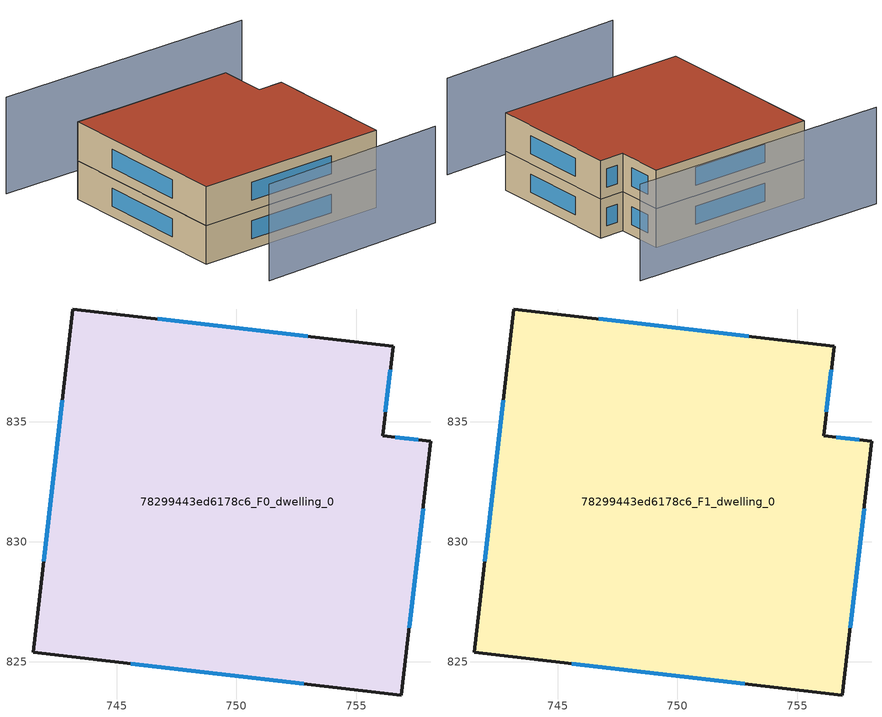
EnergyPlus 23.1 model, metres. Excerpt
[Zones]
78299443ed6178c6_F0_dwelling_0
 floor ground (EU_floor_Construction): 756.53,838.16 756.09,834.43 758.1,834.2 756.88,823.61 741.53,825.39 743.18,839.7 z0
 wall outside (EU_wall_Construction): 756.09,834.43 756.53,838.16 743.18,839.7 741.53,825.39 756.88,823.61 758.1,834.2 756.09,834.43 z0:3
 window (EU_Window_Construction): 756.21,835.42 756.41,837.16 / 757.57,834.26 756.63,834.37 / 757.2,826.43 757.78,831.38 / 745.6,824.92 752.8,824.09 / 742.74,835.9 741.97,829.2 / 752.98,838.57 746.73,839.29 z0.8:2.2
78299443ed6178c6_F1_dwelling_0
 floor to 78299443ed6178c6_F0_dwelling_0 (EU_floor_Construction): 756.53,838.16 756.09,834.43 758.1,834.2 756.88,823.61 741.52,825.39 743.18,839.7 z3
 wall outside (EU_wall_Construction): 756.09,834.43 756.53,838.16 743.18,839.7 741.53,825.39 756.88,823.61 758.1,834.2 756.09,834.43 z3:6
 window (EU_Window_Construction): 756.21,835.42 756.41,837.16 / 757.57,834.26 756.63,834.37 / 757.2,826.43 757.78,831.38 / 745.6,824.92 752.8,824.09 / 742.74,835.9 741.97,829.2 / 752.98,838.57 746.73,839.29 z3.8:5.2
 roof outside (EU_roof_Construction): 756.88,823.61 758.1,834.2 756.09,834.43 756.53,838.16 743.18,839.7 741.53,825.39 z6
shading: 742.57,820.22 757.91,818.82 / 761.45,841.35 740.31,844 z0:7.5
[Building]
EU S2 Campaign: North Axis=0; Terrain=City; Solar Distribution=FullExterior
[Site:Location]
Cape.Town.Intl.AP: Latitude=-33.965; Longitude=18.602; Time Zone=2; Elevation=46
[SizingPeriod:WeatherFileDays]
AnnualSizingPeriod: Begin Month=1; Begin Day of Month=1; End Month=12; End Day of Month=31; Day of Week for Start Day=Monday; Use Weather File Daylight Saving Period=No; Use Weather File Rain and Snow Indicators=No
[MATERIAL]
EU_InternalMass_Material: Roughness=MediumRough; Thickness=0.1; Conductivity=1; Density=1800; Specific Heat=900; Thermal Absorptance=0.9; Solar Absorptance=0.7; Visible Absorptance=0.7
[MATERIAL:NOMASS] Roughness=MediumRough; Thermal Absorptance=0.9; Solar Absorptance=0.7; Visible Absorptance=0.7
Name | Thermal Resistance
EU_wall_NoMass | 0.49467
EU_roof_NoMass | 0.448442
EU_floor_NoMass | 1.33616
[WINDOWMATERIAL:SIMPLEGLAZINGSYSTEM]
EU_Window_SimpleGlazing: UFactor=4.49049; Solar Heat Gain Coefficient=0.75; Visible Transmittance=0.75
[CONSTRUCTION]
EU_wall_Construction: EU_wall_NoMass
EU_roof_Construction: EU_roof_NoMass
EU_floor_Construction: EU_floor_NoMass
EU_Window_Construction: EU_Window_SimpleGlazing
EU_InternalMass_Construction: EU_InternalMass_Material
[ZONE] Type=1; Multiplier=1; Ceiling Height=autocalculate; Floor Area=autocalculate; Part of Total Floor Area=Yes
Name | Volume
78299443ed6178c6_F0_dwelling_0 | 645.031
78299443ed6178c6_F1_dwelling_0 | 645.03
[INTERNALMASS] Construction=EU_InternalMass_Construction; Surface Area=215.01
Name | Zone or ZoneList
78299443ed6178c6_F0_dwelling_0_EU_InternalMass | 78299443ed6178c6_F0_dwelling_0
78299443ed6178c6_F1_dwelling_0_EU_InternalMass | 78299443ed6178c6_F1_dwelling_0
[OTHEREQUIPMENT] Fuel Type=Electricity; Design Level Calculation Method=Watts/Area; Power per Zone Floor Area=1; Fraction Latent=0; Fraction Radiant=0; Fraction Lost=0; Carbon Dioxide Generation Rate=0; EndUse Subcategory=EU_Step8_InternalGains
Name | Zone or ZoneList or Space or SpaceList | Schedule
EU_Step8_InternalGain_78299443ed6178c6_F0_dwelling_0_f000 | 78299443ed6178c6_F0_dwelling_0 | EU_Step8_GainSchedule_78299443ed6178c6_F0_dwelling_0_f000
EU_Step8_InternalGain_78299443ed6178c6_F1_dwelling_0_f000 | 78299443ed6178c6_F1_dwelling_0 | EU_Step8_GainSchedule_78299443ed6178c6_F1_dwelling_0_f000
[ZONEVENTILATION:DESIGNFLOWRATE] Schedule=EU_AlwaysOn; Design Flow Rate Calculation Method=AirChanges/Hour; Air Changes per Hour=0.665257; Ventilation Type=Natural; Fan Pressure Rise=0; Fan Total Efficiency=1; Constant Term Coefficient=1; Temperature Term Coefficient=0; Velocity Term Coefficient=0; Velocity Squared Term Coefficient=0; Minimum Indoor Temperature=-100; Maximum Indoor Temperature=100; Delta Temperature=-100; Minimum Outdoor Temperature=-100; Maximum Outdoor Temperature=100; Maximum Wind Speed=40
Name | Zone or ZoneList or Space or SpaceList
EU_ConstantAir_78299443ed6178c6_F0_dwelling_0 | 78299443ed6178c6_F0_dwelling_0
EU_ConstantAir_78299443ed6178c6_F1_dwelling_0 | 78299443ed6178c6_F1_dwelling_0
[HVACTEMPLATE:THERMOSTAT] Constant Heating Setpoint=20; Constant Cooling Setpoint=50
EU_HeatOnly_78299443ed6178c6_F0_dwelling_0; EU_HeatOnly_78299443ed6178c6_F1_dwelling_0
[HVACTEMPLATE:ZONE:IDEALLOADSAIRSYSTEM] System Availability Schedule=EU_AlwaysOn; Maximum Heating Supply Air Temperature=50; Minimum Cooling Supply Air Temperature=13; Maximum Heating Supply Air Humidity Ratio=0.0156; Minimum Cooling Supply Air Humidity Ratio=0.0077; Heating Limit=NoLimit; Cooling Limit=NoLimit; Heating Availability Schedule=EU_AlwaysOn; Cooling Availability Schedule=EU_CoolingOff; Dehumidification Control Type=ConstantSensibleHeatRatio; Cooling Sensible Heat Ratio=0.7; Dehumidification Setpoint=60; Humidification Control Type=None; Humidification Setpoint=30; Outdoor Air Method=None; Outdoor Air Flow Rate per Person=0.00944; Outdoor Air Flow Rate per Zone Floor Area=0; Outdoor Air Flow Rate per Zone=0; Demand Controlled Ventilation Type=None; Outdoor Air Economizer Type=NoEconomizer; Heat Recovery Type=None; Sensible Heat Recovery Effectiveness=0.7; Latent Heat Recovery Effectiveness=0.65
Name | Template Thermostat
78299443ed6178c6_F0_dwelling_0 | EU_HeatOnly_78299443ed6178c6_F0_dwelling_0
78299443ed6178c6_F1_dwelling_0 | EU_HeatOnly_78299443ed6178c6_F1_dwelling_0
[SIZING:ZONE] Zone Cooling Design Supply Air Temperature Input Method=SupplyAirTemperature; Zone Cooling Design Supply Air Temperature=13; Zone Heating Design Supply Air Temperature Input Method=SupplyAirTemperature; Zone Heating Design Supply Air Temperature=50; Zone Cooling Design Supply Air Humidity Ratio=0.008; Zone Heating Design Supply Air Humidity Ratio=0.008; Cooling Design Air Flow Method=DesignDay; Cooling Design Air Flow Rate=0; Cooling Minimum Air Flow per Zone Floor Area=0.000762; Cooling Minimum Air Flow=0; Cooling Minimum Air Flow Fraction=0.2; Heating Design Air Flow Method=DesignDay; Heating Design Air Flow Rate=0; Heating Maximum Air Flow per Zone Floor Area=0.002032; Heating Maximum Air Flow=0.141576; Heating Maximum Air Flow Fraction=0.3; Account for Dedicated Outdoor Air System=No; Dedicated Outdoor Air System Control Strategy=NeutralSupplyAir; Dedicated Outdoor Air Low Setpoint Temperature for Design=autosize; Dedicated Outdoor Air High Setpoint Temperature for Design=autosize; Zone Load Sizing Method=Sensible Load Only No Latent Load; Zone Latent Cooling Design Supply Air Humidity Ratio Input Method=HumidityRatioDifference; Zone Cooling Design Supply Air Humidity Ratio Difference=0.005; Zone Latent Heating Design Supply Air Humidity Ratio Input Method=HumidityRatioDifference; Zone Humidification Design Supply Air Humidity Ratio Difference=0.005
78299443ed6178c6_F0_dwelling_0; 78299443ed6178c6_F1_dwelling_0
[SCHEDULE:CONSTANT]
Name | Hourly Value
EU_AlwaysOn | 1
EU_CoolingOff | 0
[SCHEDULE:FILE] Column Number=1; Rows to Skip at Top=0; Number of Hours of Data=8760; Column Separator=Comma; Interpolate to Timestep=No; Minutes per Item=60; Adjust Schedule for Daylight Savings=Yes
Name | File
EU_Step8_GainSchedule_78299443ed6178c6_F0_dwelling_0_f000 | ../../schedules/78299443ed6178c6/78299443ed6178c6_F0_dwelling_0_f000_gain.csv
EU_Step8_GainSchedule_78299443ed6178c6_F1_dwelling_0_f000 | ../../schedules/78299443ed6178c6/78299443ed6178c6_F1_dwelling_0_f000_gain.csv
